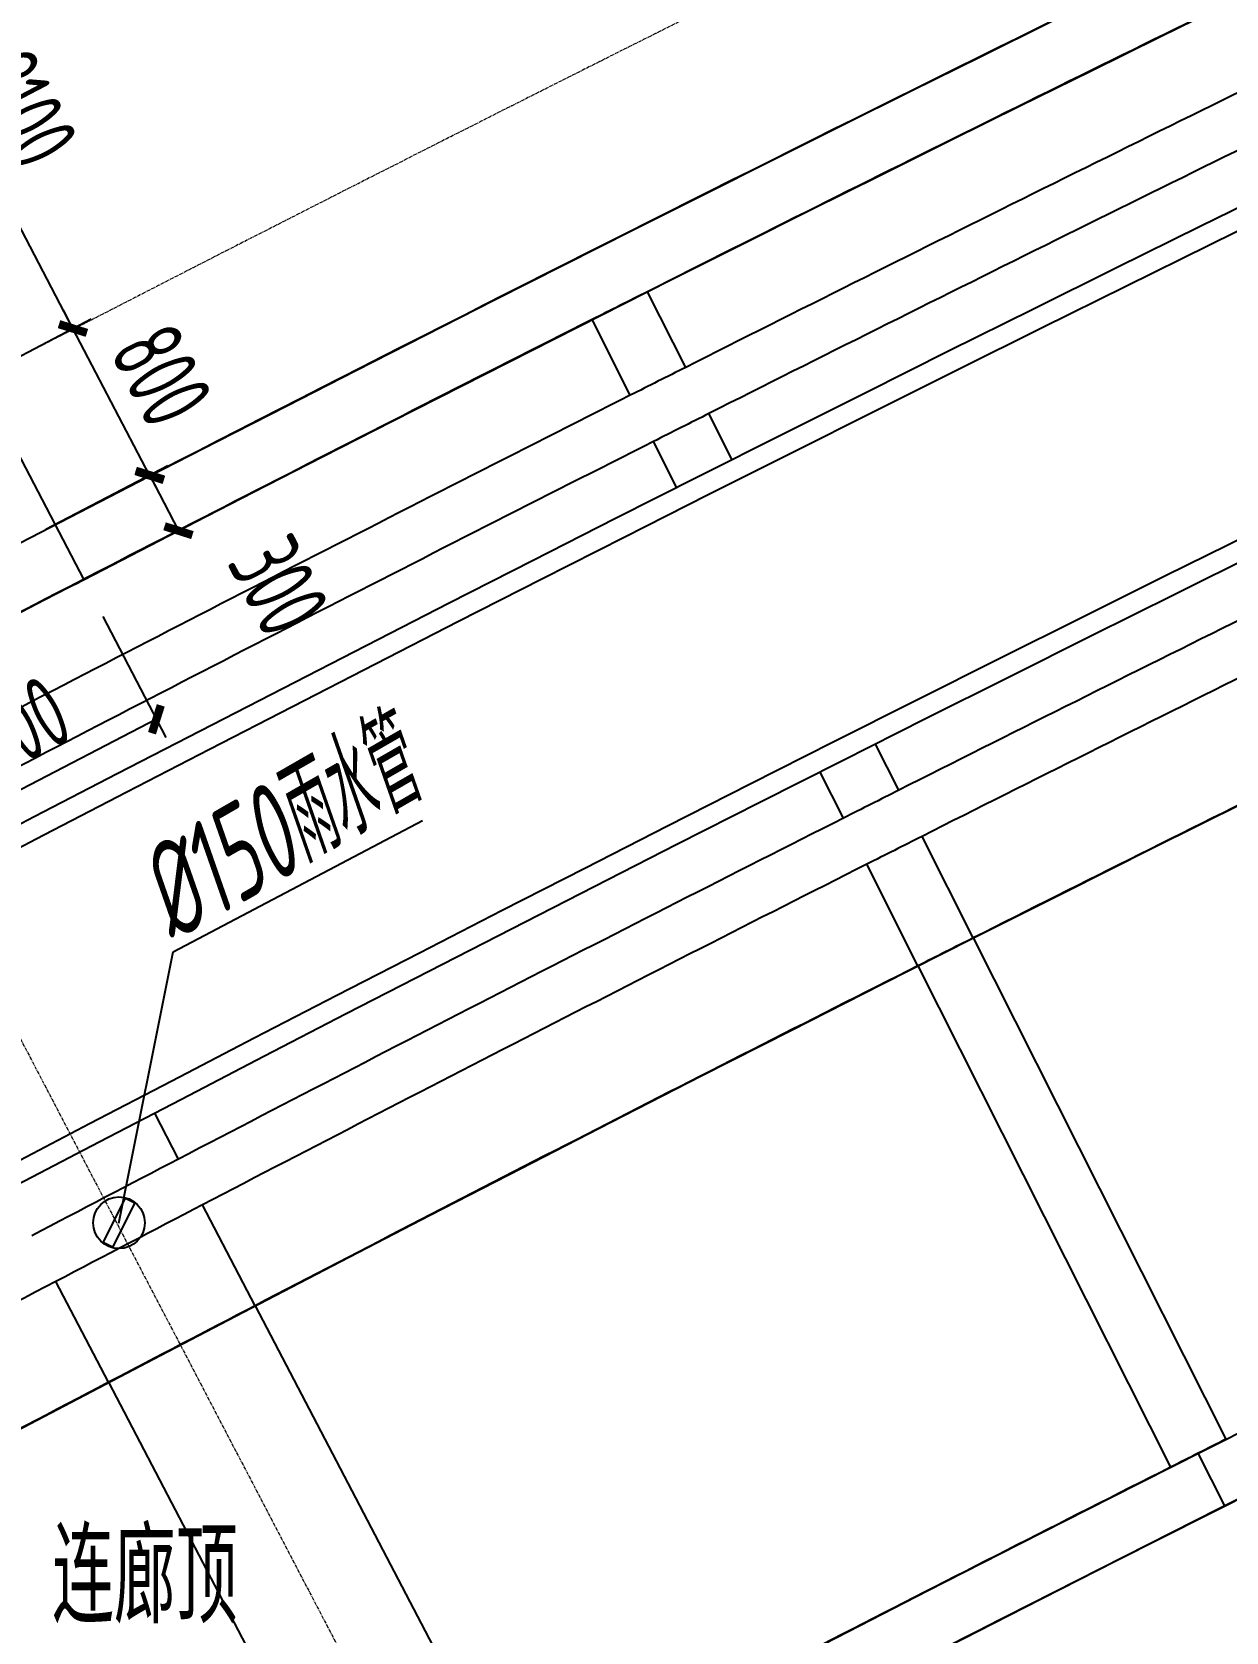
# Model space of a CAD drawing. Header units: millimetres. Extents: x 0 to 12110233, y -6694180 to 0.
# Drawn here: x 11644192 to 11649967, y -6439416 to -6431678 of the extents above; entities that cross this region are included whole.
import ezdxf
from ezdxf.enums import TextEntityAlignment as Align

# ---------------------------------------------------------------- set-up
doc = ezdxf.new("R2010")
doc.units = ezdxf.units.MM
doc.header["$LTSCALE"] = 10
doc.linetypes.add('A1-RG-AXIS-3~4F$0$CENTER', pattern=[50.800000000000004, 31.75, -6.35, 6.35, -6.35])
for name, color, linetype in [('A1-RD-3F$0$A-DIMS-1：100', 1, 'Continuous'), ('A1-RD-3F$0$A-GLAX', 140, 'Continuous'), ('A1-RD-3F$0$A-GLAZ', 140, 'Continuous'), ('A1-RD-3F$0$A-louban', 5, 'Continuous'), ('A1-RG-AXIS-3~4F$0$A2-RG-AXIS-150$0$A-DIMS-100', 1, 'Continuous'), ('A1-RI-F3$0$0P-RW-E', 210, 'Continuous'), ('A1-RI-F3$0$0P-RW-PR-V', 210, 'Continuous'), ('A1-RI-F3$0$A-SYMB', 4, 'Continuous'), ('A1-RI-F3$0$A-SYMB-AREA', 4, 'Continuous'), ('A1-RI-F3$0$A-SYMB-NAME', 4, 'Continuous'), ('A1-RI-F3$0$A-TEXT', 4, 'Continuous'), ('A1-RI-F3$0$A-TEXT1', 4, 'Continuous'), ('A1-RI-F3$0$A1-RI-F3$0$A-DETL-PEN1', 245, 'Continuous'), ('A1-RI-F3$0$A1-RI-F3$0$A-DETL-PEN2', 233, 'Continuous'), ('A1-RI-F3$0$Crescent canopy$0$A-DETL-PEN1', 245, 'Continuous'), ('A1-RI-F3$0$Crescent canopy$0$A-DETL-PEN2', 233, 'Continuous')]:
    doc.layers.add(name, color=color, linetype=linetype)
doc.layers.add('A1-RG-AXIS-3~4F$0$A-GRID', color=1, linetype='A1-RG-AXIS-3~4F$0$CENTER', lineweight=9)
doc.styles.add('A1-RD-3F$0$XD2008', font='xd-hzs.shx', dxfattribs={"width": 0.7, "bigfont": 'xd-hztxt.shx'})
doc.styles.add('A1-RG-AXIS-3~4F$0$A2-RG-AXIS-150$0$XD2008', font='romans.shx', dxfattribs={"width": 0.7})
doc.styles.add('A1-RI-F3$0$ECADI', font='gbeitc.shx', dxfattribs={"width": 0.7, "bigfont": 'gbcbig.shx'})
doc.styles.add('A1-RI-F3$0$HZTXT', font='hzs-1.shx', dxfattribs={"width": 0.7, "bigfont": 'xd-hztxt.shx'})
doc.styles.add('A1-RI-F3$0$XD2008', font='xd-hzs.shx', dxfattribs={"width": 0.7, "bigfont": 'xd-hztxt.shx'})
doc.dimstyles.new('A1-RD-3F$0$XD100$0', dxfattribs={"dimscale": 100, "dimtxt": 3.5, "dimasz": 1, "dimexe": 1, "dimexo": 2, "dimgap": 1, "dimtad": 1, "dimdec": 0, "dimdsep": 46, "dimtxsty": 'A1-RD-3F$0$XD2008', "dimblk1": 'A1-RD-3F$0$_ArchTick', "dimblk2": 'A1-RD-3F$0$_ArchTick', "dimsah": 1, "dimcen": 2.5, "dimclrd": 1, "dimclre": 1, "dimclrt": 4, "dimaunit": 1, "dimadec": 0, "dimazin": 0, "dimtfac": 1, "dimtdec": 0, "dimtix": 1, "dimtmove": 2, "dimatfit": 3, "dimfxl": 0, "dimtolj": 1, "dimtzin": 0, "dimarcsym": 0})
doc.dimstyles.new('A1-RG-AXIS-3~4F$0$A2-RG-AXIS-150$0$XD100', dxfattribs={"dimscale": 100, "dimtxt": 5.5, "dimasz": 1.5, "dimexe": 1, "dimexo": 2, "dimgap": 0.5, "dimtad": 1, "dimdec": 0, "dimdsep": 46, "dimtxsty": 'A1-RG-AXIS-3~4F$0$A2-RG-AXIS-150$0$XD2008', "dimblk": 'A1-RG-AXIS-3~4F$0$A2-RG-AXIS-150$0$_ArchTick', "dimcen": 2.5, "dimclrt": 4, "dimaunit": 1, "dimadec": 3, "dimazin": 0, "dimtfac": 1, "dimtdec": 0, "dimtix": 1, "dimtmove": 0, "dimatfit": 3, "dimfxl": 0, "dimtolj": 1, "dimtzin": 0, "dimarcsym": 0})

# ---------------------------------------------------------------- blocks, each defined once
blk = doc.blocks.new('A1-RI-F3$0$A1wenzi')
at = {"layer": 'A1-RI-F3$0$A-SYMB-NAME', "style": 'A1-RI-F3$0$HZTXT', "width": 0.7}
blk.add_attdef('QIANGDIANG', (11589785.72514285, -6445221.144222319), '', height=350, dxfattribs=at)
blk = doc.blocks.new('A1-RD-3F$0$_ArchTick')
at = {"color": 0, "linetype": 'ByBlock', "const_width": 0.4}
blk.add_lwpolyline([(-0.5, -0.5), (0.5, 0.5)], dxfattribs=at)
blk = doc.blocks.new('*D633')
at = {"layer": 'A1-RD-3F$0$A-DIMS-1：100', "color": 1, "linetype": 'ByBlock', "lineweight": -2}
for p, q in [((11644535.42693271, -6434504.496932315), (11644840.16339859, -6435090.8531838)), ((11644794.0482315, -6435002.121051155), (11643640.48476312, -6435601.641997045)), ((11643381.86346433, -6435104.017878205), (11643686.59993021, -6435690.37412969))]:
    blk.add_line(p, q, dxfattribs=at)
at = {"layer": 'A1-RD-3F$0$A-DIMS-1：100', "color": 1, "linetype": 'ByBlock', "lineweight": -2, "xscale": 100, "yscale": 100, "zscale": 100}
for p, rotation in [((11644794.0482315, -6435002.121051155), 27.46144772129481), ((11643640.48476312, -6435601.641997045), 207.4614477212948)]:
    blk.add_blockref('A1-RD-3F$0$_ArchTick', p, dxfattribs=dict(at, rotation=rotation))
at = {"layer": 'A1-RD-3F$0$A-DIMS-1：100', "color": 4, "linetype": 'ByBlock', "insert": (11644090.44978781, -6435057.868159319), "char_height": 350, "attachment_point": 5, "rotation": 27.46144772129481, "style": 'A1-RD-3F$0$XD2008'}
blk.add_mtext('\\A1;1300', dxfattribs=at)
blk = doc.blocks.new('*D692')
at = {"layer": 'A1-RD-3F$0$A-DIMS-1：100', "color": 1, "linetype": 'ByBlock', "lineweight": -2}
for p, q in [((11644260.03903781, -6434084.043070495), (11644851.68760416, -6433777.641628124)), ((11644762.88889908, -6433823.628473803), (11644900.84943612, -6434090.024589051)), ((11644397.99957485, -6434350.439185742), (11644989.64814121, -6434044.037743371))]:
    blk.add_line(p, q, dxfattribs=at)
at = {"layer": 'A1-RD-3F$0$A-DIMS-1：100', "color": 1, "linetype": 'ByBlock', "lineweight": -2, "xscale": 100, "yscale": 100, "zscale": 100}
for p, rotation in [((11644762.88889908, -6433823.628473803), 117.3786195869985), ((11644900.84943612, -6434090.024589051), 297.3786195869985)]:
    blk.add_blockref('A1-RD-3F$0$_ArchTick', p, dxfattribs=dict(at, rotation=rotation))
at = {"layer": 'A1-RD-3F$0$A-DIMS-1：100', "color": 4, "linetype": 'ByBlock', "insert": (11645385.93714458, -6434355.996781892), "char_height": 350, "attachment_point": 5, "rotation": 297.3786195869985, "style": 'A1-RD-3F$0$XD2008'}
blk.add_mtext('\\A1;300', dxfattribs=at)
blk = doc.blocks.new('*D693')
at = {"layer": 'A1-RD-3F$0$A-DIMS-1：100', "color": 1, "linetype": 'ByBlock', "lineweight": -2}
for p, q in [((11644390.54152223, -6433112.268289532), (11644344.21660936, -6433023.645479559)), ((11643889.08943652, -6433374.387310432), (11644479.1643322, -6433065.94337666)), ((11644761.1393333, -6433821.247915213), (11644390.54152223, -6433112.268289532)), ((11644259.68724759, -6434083.366936114), (11644849.76214327, -6433774.923002342)), ((11644761.1393333, -6433821.247915213), (11644807.46424617, -6433909.870725186))]:
    blk.add_line(p, q, dxfattribs=at)
at = {"layer": 'A1-RD-3F$0$A-DIMS-1：100', "color": 1, "linetype": 'ByBlock', "lineweight": -2, "xscale": 100, "yscale": 100, "zscale": 100}
for p, rotation in [((11644390.54152223, -6433112.268289532), 297.5969673985795), ((11644761.1393333, -6433821.247915213), 117.5969673985795)]:
    blk.add_blockref('A1-RD-3F$0$_ArchTick', p, dxfattribs=dict(at, rotation=rotation))
at = {"layer": 'A1-RD-3F$0$A-DIMS-1：100', "color": 4, "linetype": 'ByBlock', "insert": (11644819.55315519, -6433339.364591978), "char_height": 350, "attachment_point": 5, "rotation": 297.59696739857947, "style": 'A1-RD-3F$0$XD2008'}
blk.add_mtext('\\A1;800', dxfattribs=at)
blk = doc.blocks.new('*D614')
at = {"layer": 'A1-RD-3F$0$A-DIMS-1：100', "color": 1, "linetype": 'ByBlock', "lineweight": -2}
for p, q in [((11643138.28733333, -6431397.367580276), (11643506.85096805, -6431204.817687514)), ((11644390.59902652, -6433112.377304206), (11643418.2177266, -6431251.12263876)), ((11644110.66863325, -6433258.622245722), (11644479.23226798, -6433066.07235296))]:
    blk.add_line(p, q, dxfattribs=at)
at = {"layer": 'A1-RD-3F$0$A-DIMS-1：100', "color": 1, "linetype": 'ByBlock', "lineweight": -2, "xscale": 100, "yscale": 100, "zscale": 100}
for p, rotation in [((11643418.2177266, -6431251.12263876), 117.5840627121369), ((11644390.59902652, -6433112.377304206), 297.5840627121369)]:
    blk.add_blockref('A1-RD-3F$0$_ArchTick', p, dxfattribs=dict(at, rotation=rotation))
at = {"layer": 'A1-RD-3F$0$A-DIMS-1：100', "color": 4, "linetype": 'ByBlock', "insert": (11644148.14979055, -6432054.411355557), "char_height": 350, "attachment_point": 5, "rotation": 297.58406271213687, "style": 'A1-RD-3F$0$XD2008'}
blk.add_mtext('\\A1;2100', dxfattribs=at)
blk = doc.blocks.new('A1-RG-AXIS-3~4F$0$A2-RG-AXIS-150$0$_ArchTick')
at = {"color": 0, "linetype": 'ByBlock', "const_width": 0.4}
blk.add_lwpolyline([(-0.5, -0.5), (0.5, 0.5)], dxfattribs=at)
blk = doc.blocks.new('*D711')
at = {"layer": 'A1-RG-AXIS-3~4F$0$A2-RG-AXIS-150$0$A-DIMS-100', "color": 0, "lineweight": -2, "ltscale": 3}
for p, q in [((11670910.04571778, -6387267.347794261), (11670915.89335452, -6387283.992891351)), ((11580897.22405962, -6435950.972113662), (11580907.95347251, -6435964.976891829))]:
    blk.add_line(p, q, dxfattribs=at)
blk.add_arc((11778731.9257459, -6694178.625181086), 325182.357604699, 109.3570313282547, 127.4566338573137, dxfattribs=at)
at = {"layer": 'A1-RG-AXIS-3~4F$0$A2-RG-AXIS-150$0$A-DIMS-100', "color": 0, "lineweight": -2, "ltscale": 3, "xscale": 150, "yscale": 150, "zscale": 150}
for p, rotation in [((11670949.03872189, -6387378.34004087), 19.35703132825471), ((11580968.7695505, -6436044.358279184), 217.4566338573137)]:
    blk.add_blockref('A1-RG-AXIS-3~4F$0$A2-RG-AXIS-150$0$_ArchTick', p, dxfattribs=dict(at, rotation=rotation))
at = {"layer": 'A1-RG-AXIS-3~4F$0$A2-RG-AXIS-150$0$A-DIMS-100', "color": 4, "ltscale": 3, "insert": (11623903.23785498, -6407910.557313763), "char_height": 375, "attachment_point": 5, "rotation": 28.40683259278408, "style": 'A1-RG-AXIS-3~4F$0$A2-RG-AXIS-150$0$XD2008'}
blk.add_mtext('\\A1;18°5\'59"', dxfattribs=at)
blk = doc.blocks.new('A1-RI-F3$0$A1-RI-F3$0$CRESCENT')
at = {"layer": 'A1-RI-F3$0$A1-RI-F3$0$A-DETL-PEN1'}
for centre, radius, start, end in [((761387.6603929307, 423551.3528082399), 291580.0098375616, 107.7900570914847, 130.5332920064198), ((761387.6565670632, 423551.3595476905), 291480.0027052024, 107.7900837711073, 130.5332192653406), ((761387.6604043487, 423551.3527541691), 290140.0134400875, 107.7904472472707, 130.5322352118108), ((761387.6604051366, 423551.3527504029), 290040.0135341182, 107.7904744838961, 130.532161486807)]:
    blk.add_arc(centre, radius, start, end, dxfattribs=at)
at = {"layer": 'A1-RI-F3$0$A1-RI-F3$0$A-DETL-PEN2'}
for p, q in [((630007.8393094055, 684415.7461228259), (629823.2836983874, 684781.8573093116)), ((629739.9710049834, 684280.6662452035), (629555.4153668787, 684646.7774854172)), ((630233.0291370843, 683969.027030739), (630120.3748528864, 684192.5043524131)), ((629965.1608769447, 683833.9470652668), (629852.5065650102, 684057.4244419597)), ((631038.6555884872, 682370.8699530046), (630926.2401914541, 682593.8733835714)), ((630770.7874367461, 682235.7897724994), (630658.3720344361, 682458.7932135295)), ((631398.7670945115, 681656.5007175915), (631151.1911320891, 682147.6281823479)), ((631130.8989966735, 681521.4204301443), (630883.3229971603, 682012.5479684882)), ((631398.7670945115, 681656.5007175915), (632620.8920736238, 679232.1169577949)), ((631130.8989966735, 681521.4204301424), (632353.0241609886, 679097.0363029577)), ((627555.5050345957, 680587.0684182085), (627439.8651427701, 680808.4179728096)), ((627925.944853358, 679877.9991896488), (627671.268195752, 680365.4829103388)), ((627216.8782573137, 679507.560851492), (626962.2015997078, 679995.0445721857)), ((627925.944853358, 679877.9991896488), (629183.1214587037, 677471.6022512615)), ((627216.8782573137, 679507.560851492), (628474.0548626706, 677101.1639130898)), ((632615.3482682034, 678909.8833689876), (632487.0590315051, 679164.3764423896))]:
    blk.add_line(p, q, dxfattribs=at)
for centre, radius, start, end in [((761380.068948023, 423549.763277893), 288986.3519410084, 105.8232029855256, 130.7481268895367), ((761380.068948023, 423549.763277893), 286271.3519410084, 105.7963991028197, 131.2916134938555), ((761380.068948023, 423549.763277893), 285986.3519410084, 105.7935558234617, 131.3492567866762), ((761381.8122161478, 423563.3191025564), 292476.9582866858, 116.0169029348602, 116.7313776691581), ((761381.8209081944, 423563.3013378866), 292066.9803168413, 116.0170129037976, 116.7313479109739), ((761381.8262345009, 423563.2904532468), 291816.9901779277, 116.0170801072907, 116.731329750637), ((761387.8511618618, 423551.274120165), 292490.4323310292, 116.7313728964385, 116.7901397479346), ((761393.8518126681, 423539.4380768454), 292503.7025705717, 116.7901440674183, 117.5056087802653), ((761387.8521223348, 423551.271785358), 292080.4371026714, 116.7313431382542, 116.7901924872397), ((761393.8431738578, 423539.4547028244), 292093.6860900041, 116.7901967826723, 117.505498801386), ((761387.8526183143, 423551.2705440316), 291830.4361783628, 116.7313249779173, 116.7902247510866), ((761393.8379044291, 423539.4648444997), 291843.6724059135, 116.7902289512527, 117.505431544524), ((761381.8695428688, 423563.2019436909), 289777.0909585095, 116.0176330307101, 116.7311801484921), ((761381.8748480901, 423563.1911014449), 289527.1007722495, 116.017701331427, 116.7311617495192), ((761387.8524399996, 423551.2688003294), 289790.439905571, 116.7311753757724, 116.7904898072696), ((761393.7948672567, 423539.547674438), 289803.5813199175, 116.7904940074359, 117.5048786675669), ((761387.8526492119, 423551.2681192541), 289540.438351895, 116.7311569527975, 116.7905225724379), ((761393.7896159887, 423539.5577807911), 289553.56767554, 116.7905267485529, 117.5048104562852), ((761393.5032120924, 423540.0946569741), 289802.9614685998, 117.5048774745425, 117.6630423498392), ((761393.4977368303, 423540.1051996537), 289552.9473337745, 117.5048092386175, 117.6631106846722), ((761386.3240589015, 423553.724602079), 289537.5541910489, 117.6631046455212, 118.3771402333138)]:
    blk.add_arc(centre, radius, start, end, dxfattribs=at)
blk = doc.blocks.new('A1-RI-F3$0$ysd-ll')
at = {"layer": 'A1-RI-F3$0$0P-RW-PR-V'}
blk.add_lwpolyline([(-25, 120), (25, 120), (25, -120), (-25, -120)], close=True, dxfattribs=at)
blk.add_circle((0, 0), 125, dxfattribs=at)
blk = doc.blocks.new('A1-RI-F3$0$5erhfh')
at = {"layer": 'A1-RI-F3$0$A-SYMB-AREA', "style": 'A1-RI-F3$0$ECADI', "width": 0.7}
blk.add_attdef('340M2', text='', height=2.5, dxfattribs=at).set_placement((0, 1.25), align=Align.MIDDLE_LEFT)
at = {"layer": 'A1-RI-F3$0$A-SYMB-NAME', "style": 'A1-RI-F3$0$ECADI', "width": 0.7}
blk.add_attdef('CHINESENAME', (-12.29193252821193, 3.0875), '', height=4.5, dxfattribs=at)
blk = doc.blocks.new('A1-RI-F3$0$Crescent canopy$0$CRESCENT')
at = {"layer": 'A1-RI-F3$0$Crescent canopy$0$A-DETL-PEN1'}
for centre, radius, start, end in [((761387.6603929307, 423551.3528082399), 291580.0098375616, 107.7900570914847, 130.5332920064198), ((761387.6565670632, 423551.3595476905), 291480.0027052024, 107.7900837711073, 130.5332192653406), ((761387.6604043487, 423551.3527541691), 290140.0134400875, 107.7904472472707, 130.5322352118108), ((761387.6604051366, 423551.3527504029), 290040.0135341182, 107.7904744838961, 130.532161486807)]:
    blk.add_arc(centre, radius, start, end, dxfattribs=at)
at = {"layer": 'A1-RI-F3$0$Crescent canopy$0$A-DETL-PEN2'}
for p, q in [((630007.8393094055, 684415.746122825), (629823.2836983874, 684781.8573093107)), ((629739.9710049834, 684280.6662452025), (629555.4153668787, 684646.7774854163)), ((630233.0291370843, 683969.027030739), (630120.3748528864, 684192.5043524122)), ((629965.1608769447, 683833.9470652668), (629852.5065650102, 684057.4244419588)), ((631038.6555884872, 682370.8699530037), (630926.2401914541, 682593.8733835714)), ((630770.7874367461, 682235.7897725003), (630658.3720344361, 682458.7932135295)), ((631398.7670945115, 681656.5007175906), (631151.1911320891, 682147.6281823488)), ((631130.8989966735, 681521.4204301434), (630883.3229971603, 682012.5479684873)), ((631398.7670945115, 681656.5007175906), (632620.8920736238, 679232.116957794)), ((631130.8989966735, 681521.4204301415), (632353.0241609886, 679097.0363029568)), ((627555.5050345957, 680587.0684182076), (627439.8651427701, 680808.4179728096)), ((627925.944853358, 679877.9991896478), (627671.268195752, 680365.4829103379)), ((627216.8782573137, 679507.560851491), (626962.2015997078, 679995.0445721848)), ((627925.944853358, 679877.9991896478), (629183.1214587037, 677471.6022512605)), ((627216.8782573137, 679507.560851491), (628474.0548626706, 677101.1639130889)), ((632615.3482682034, 678909.8833689867), (632487.0590315051, 679164.3764423886))]:
    blk.add_line(p, q, dxfattribs=at)
for centre, radius, start, end in [((761381.8122161478, 423563.3191025564), 292476.9582866858, 116.0169029348602, 116.7313776691581), ((761381.8209081944, 423563.3013378866), 292066.9803168413, 116.0170129037976, 116.7313479109739), ((761381.8262345009, 423563.2904532468), 291816.9901779277, 116.0170801072907, 116.731329750637), ((761387.8511618618, 423551.274120165), 292490.4323310292, 116.7313728964385, 116.7901397479346), ((761393.8518126681, 423539.4380768454), 292503.7025705717, 116.7901440674183, 117.5056087802653), ((761387.8521223348, 423551.271785358), 292080.4371026714, 116.7313431382542, 116.7901924872397), ((761393.8431738578, 423539.4547028244), 292093.6860900041, 116.7901967826723, 117.505498801386), ((761387.8526183143, 423551.2705440316), 291830.4361783628, 116.7313249779173, 116.7902247510866), ((761393.8379044291, 423539.4648444997), 291843.6724059135, 116.7902289512527, 117.505431544524), ((761381.8695428688, 423563.2019436909), 289777.0909585095, 116.0176330307101, 116.7311801484921), ((761381.8748480901, 423563.1911014449), 289527.1007722495, 116.017701331427, 116.7311617495192), ((761381.8865334913, 423563.1672202256), 288977.1273559033, 116.0178520140804, 116.7311209900777), ((761387.8524399996, 423551.2688003303), 289790.439905571, 116.7311753757724, 116.7904898072696), ((761393.7948672567, 423539.547674438), 289803.5813199175, 116.7904940074359, 117.5048786675669), ((761387.8526492119, 423551.2681192541), 289540.438351895, 116.7311569527975, 116.7905225724379), ((761393.7896159887, 423539.5577807911), 289553.56767554, 116.7905267485529, 117.5048104562852), ((761387.8536828738, 423551.2655016743), 288990.4411532335, 116.731116217358, 116.7905947845585), ((761393.7780021429, 423539.5801332537), 289003.5424865299, 116.7905989606734, 117.5046598081738), ((761393.5032120924, 423540.0946569741), 289802.9614685998, 117.5048774745425, 117.6630423498392), ((761393.4977368303, 423540.1051996537), 289552.9473337745, 117.5048092386175, 117.6631106846722), ((761386.3240589015, 423553.724602079), 289537.5541910489, 117.6631046455212, 118.3771402333138), ((761393.486745974, 423540.126374769), 289002.923476761, 117.5046586151493, 117.6632612918375), ((761408.318317581, 423509.6781888325), 286036.525535121, 116.3500625377285, 116.7608520142357), ((761386.3256817944, 423553.7217940921), 288987.5574318228, 117.6632552774606, 118.3770838142431), ((761387.852007959, 423551.2660129704), 286275.4399360863, 116.7309127307923, 116.7909553678912), ((761388.5872309767, 423548.614483092), 286277.8750095998, 116.7908475269806, 117.5038211728685), ((761397.2309990916, 423531.6340681007), 286011.9290094334, 116.7608492699263, 117.1722137207238)]:
    blk.add_arc(centre, radius, start, end, dxfattribs=at)
blk = doc.blocks.new('A1-RD-3F')
at = {"layer": 'A1-RD-3F$0$A-GLAX', "ltscale": 0.25}
blk.add_line((11642474.81797489, -6430559.329150125), (11644443.24642637, -6434327.12804325), dxfattribs=at)
at = {"layer": 'A1-RD-3F$0$A-GLAZ', "ltscale": 0.25}
for radius, start, end in [(292500, 108.9260884382819, 127.8875767241855), (292800, 114.5477159803577, 117.3296902592051)]:
    blk.add_arc((11778731.92577912, -6694178.625244424), radius, start, end, dxfattribs=at)
at = {"layer": 'A1-RD-3F$0$A-louban'}
blk.add_lwpolyline([(11599156.26051744, -6462911.635715384, -0.08240842318260243), (11683478.95491672, -6417305.528787063), (11680004.96859996, -6407185.179380452, 0.001340586029581352), (11678467.43871819, -6407718.710636493)], format="xyb", dxfattribs=at)
at = {"layer": 'A1-RD-3F$0$A-DIMS-1：100', "color": 3, "linetype": 'ByBlock'}
for p1, p2, distance, picture, middle in [((11643933.40215035, -6433351.232148213), (11642961.02085043, -6431489.977482767), -515.8300302281557, '*D614', (11644148.14979055, -6432054.411355557)), ((11644082.44162764, -6434176.016761856), (11643711.84381657, -6433467.037136173), -765.827337077597, '*D693', (11644819.55315519, -6433339.364591978)), ((11644443.19659853, -6434327.032667021), (11643289.63313015, -6434926.553612912), 760.816137281808, '*D633', (11644090.44978781, -6435057.868159319))]:
    dim = blk.add_aligned_dim(p1=p1, p2=p2, distance=distance, dimstyle='A1-RD-3F$0$XD100$0', override={"dimasz": 1}, dxfattribs=at)
    dim.commit()
    dim.dimension.update_dxf_attribs({"geometry": picture, "text_midpoint": middle})
dim = blk.add_linear_dim(base=(11644900.84943612, -6434090.024589051), p1=(11644082.44162764, -6434176.016761856), p2=(11644220.40216468, -6434442.412877104), angle=297.3786195869985, dimstyle='A1-RD-3F$0$XD100$0', override={"dimasz": 1}, dxfattribs=at)
dim.commit()
dim.dimension.update_dxf_attribs({"geometry": '*D692', "text_midpoint": (11645385.93714458, -6434355.996781892), "dimtype": 129})
blk = doc.blocks.new('A1-RG-AXIS-3~4F')
at = {"layer": 'A1-RG-AXIS-3~4F$0$A-GRID', "linetype": 'A1-RG-AXIS-3~4F$0$CENTER', "ltscale": 0.05}
blk.add_lwpolyline([(11682866.11141467, -6392336.554484135, 0.1037295125371682), (11569674.86631366, -6456283.614931712, 0.1037295125371682)], format="xyb", dxfattribs=at)
blk.add_lwpolyline([(11627916.39383637, -6405500.317483997), (11647181.18122842, -6442375.340580542)], dxfattribs=at)
at = {"layer": 'A1-RG-AXIS-3~4F$0$A-GRID', "ltscale": 0.05}
for points in [[(11690526.48850414, -6414141.55470469, 0.104527146758877), (11584753.62328604, -6473784.936127173, 0.104527146758877)], [(11691982.55503991, -6418505.727198484, 0.1046375620322371), (11587756.33435375, -6477270.064970979)]]:
    blk.add_lwpolyline(points, format="xyb", dxfattribs=at)
at = {"layer": 'A1-RG-AXIS-3~4F$0$A-GRID', "linetype": 'A1-RG-AXIS-3~4F$0$CENTER', "ltscale": 0.05}
blk.add_arc((11778731.92574602, -6694178.625181364), 308600.0000003228, 107.5743732443479, 131.3230374253291, dxfattribs=at)
at = {"layer": 'A1-RG-AXIS-3~4F$0$A-GRID', "ltscale": 0.05}
blk.add_arc((11778731.92574602, -6694178.625181364), 301700.0000003228, 107.5335898160898, 131.3362014788061, dxfattribs=at)
at = {"layer": 'A1-RG-AXIS-3~4F$0$A2-RG-AXIS-150$0$A-DIMS-100', "ltscale": 3}
dim = blk.add_angular_dim_3p(base=(11639299.86833827, -6400406.150186533), center=(11778731.9257459, -6694178.625181085), p1=(11670976.33645251, -6387456.042093297), p2=(11581018.85621559, -6436109.734888372), dimstyle='A1-RG-AXIS-3~4F$0$A2-RG-AXIS-150$0$XD100', override={"dimtxt": 3.75, "dimadec": 4}, dxfattribs=at)
dim.commit()
dim.dimension.update_dxf_attribs({"geometry": '*D711', "text_midpoint": (11623903.23785498, -6407910.557313763)})
blk = doc.blocks.new('A1-RI-F3')
at = {"layer": 'A1-RI-F3$0$A-SYMB'}
blk.add_lwpolyline([(11644612.9900875, -6437439.179646927), (11644874.39042319, -6436127.280266711), (11646080.98938038, -6435490.762446789)], dxfattribs=at)
for name, p in [('A1-RG-AXIS-3~4F', (0, 0)), ('A1-RI-F3$0$Crescent canopy$0$CRESCENT', (11017346.02628304, -7117715.949775114))]:
    blk.add_blockref(name, p)
at = {"color": 3, "linetype": 'ByBlock'}
blk.add_blockref('A1-RD-3F', (1.862645149230957e-09, 3.725290298461914e-09), dxfattribs=at)
at = {"layer": 'A1-RI-F3$0$0P-RW-E', "rotation": 333.1909708781457}
blk.add_blockref('A1-RI-F3$0$ysd-ll', (11644613.18962141, -6437437.091636044), dxfattribs=at)
at = {"layer": 'A1-RI-F3$0$A-SYMB-NAME'}
ref = blk.add_blockref('A1-RI-F3$0$A1wenzi', (54503.83363326825, 5847.586861546151), dxfattribs=at)
ref.add_attrib('QIANGDIANG', '连廊顶', (11644289.55877612, -6439373.557360773), dxfattribs={"height": 450, "style": 'A1-RI-F3$0$XD2008', "width": 0.7})
at = {"layer": 'A1-RI-F3$0$A-TEXT'}
ref = blk.add_blockref('A1-RI-F3$0$5erhfh', (11646091.06110757, -6435738.945666048), dxfattribs=dict(at, xscale=100.000000000121, yscale=100.0000000002629, zscale=100.0000000002243, rotation=29.89519042638814))
ref.add_attrib('CHINESENAME', '%%c150雨水管', (11644871.54042019, -6436083.926692135), dxfattribs={"layer": 'A1-RI-F3$0$A-SYMB-NAME', "height": 449.9999999999998, "rotation": 29.89519045343527, "style": 'A1-RI-F3$0$ECADI', "width": 0.7})
at = {"layer": 'A1-RI-F3$0$Crescent canopy$0$A-DETL-PEN2'}
blk.add_blockref('A1-RI-F3$0$A1-RI-F3$0$CRESCENT', (11017346.02610569, -7117715.949420673), dxfattribs=at)
at = {"layer": 'A1-RI-F3$0$A-TEXT1', "style": 'A1-RI-F3$0$ECADI', "width": 0.7}
for tag, p in [('（-0.050）', (11743140.17558162, -6434229.82830446)), ('（结构标高）', (11749919.04037761, -6434229.82830446))]:
    blk.add_attdef(tag, p, '', height=321.4285714285714, dxfattribs=at)

msp = doc.modelspace()

# ---------------------------------------------------------------- block references
msp.add_blockref('A1-RI-F3', (0, 0))

doc.saveas('drawing.dxf')
